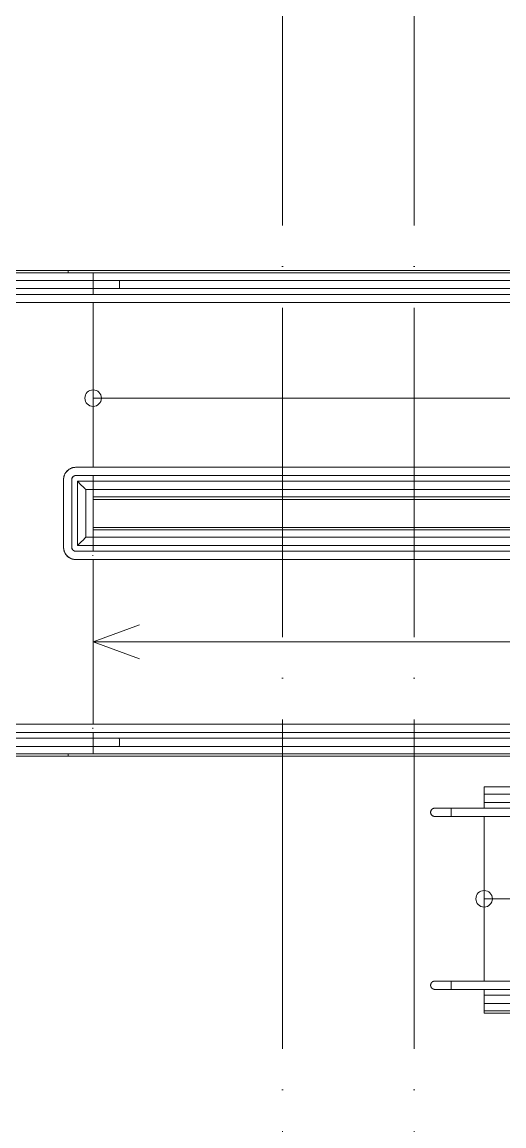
# Model space of a CAD drawing. Header units: millimetres. Extents: x -1073752 to 1436911, y -1379358 to 94781.
# Drawn here: x -1035449 to -1032522, y -927589 to -920886 of the extents above; entities that cross this region are included whole.
import ezdxf

# ---------------------------------------------------------------- set-up
doc = ezdxf.new("R2010")
doc.units = ezdxf.units.MM
doc.linetypes.add('ADSK_Линия сетки', pattern=[25, 20, -2.5, 0, -2.5])
for name, color, linetype, lineweight in [('Аннотация', 7, 'Continuous', 18), ('Ограждение', 252, 'Continuous', 9), ('Оси', 252, 'Continuous', 9), ('Пандусы', 7, 'Continuous', 18), ('Стены наружные', 7, 'Continuous', 18), ('Узлы', 7, 'Continuous', 18)]:
    doc.layers.add(name, color=color, linetype=linetype, lineweight=lineweight)
doc.layers.add('Линии', color=7, linetype='Continuous', lineweight=9, true_color=0x00a600)

# ---------------------------------------------------------------- blocks, each defined once
blk = doc.blocks.new('1 этаж')
at = {"layer": 'Аннотация', "color": 251, "lineweight": 20, "true_color": 0x636466}
for q in [(-42323.9, -27071.1), (-42323.9, -27276.3)]:
    blk.add_line((-42605.8, -27173.7), q, dxfattribs=at)
for centre in [(-42605.8, -25693.7), (-40230.8, -28733.7)]:
    blk.add_circle(centre, 50, dxfattribs=at)
at = {"layer": 'Линии', "color": 251, "lineweight": 18, "ltscale": 100, "true_color": 0x636466}
blk.add_line((-40655.8, -26093.7), (-40655.8, -26293.7), dxfattribs=at)
at = {"layer": 'Ограждение', "color": 251, "true_color": 0x636466}
for p, q in [((-42604.8, -24978.7), (-44420.8, -24978.7)), ((-42443.8, -24978.7), (-42604.8, -24978.7)), ((-36605.8, -24978.7), (-42443.8, -24978.7)), ((-44370.8, -25028.7), (-42604.8, -25028.7)), ((-42607.8, -25063.7), (-44260.8, -25063.7)), ((-44260.8, -25063.7), (-42607.8, -25063.7)), ((-42607.8, -25063.7), (-42603.8, -25063.7)), ((-42607.8, -25063.7), (-42604.8, -25063.7)), ((-42607.8, -25063.7), (-42603.8, -25063.7)), ((-42604.8, -25028.7), (-42443.8, -25028.7)), ((-42603.8, -25063.7), (-36607.8, -25063.7)), ((-42443.8, -25063.7), (-42601.8, -25063.7)), ((-42443.8, -25028.7), (-36605.8, -25028.7)), ((-36605.8, -25063.7), (-42443.8, -25063.7)), ((-44260.8, -25113.7), (-42607.8, -25113.7)), ((-44260.8, -25113.7), (-42607.8, -25113.7)), ((-42607.8, -25113.7), (-42603.8, -25113.7)), ((-42604.8, -25113.7), (-42607.8, -25113.7)), ((-42607.8, -25113.7), (-42603.8, -25113.7)), ((-42603.8, -25113.7), (-36607.8, -25113.7)), ((-42601.8, -25113.7), (-42443.8, -25113.7)), ((-42443.8, -25113.7), (-36605.8, -25113.7)), ((-42607.8, -26113.7), (-42710.8, -26113.7)), ((-42710.8, -26113.7), (-42607.8, -26113.7)), ((-42607.8, -26113.7), (-42604.8, -26113.7)), ((-42607.8, -26113.7), (-42603.8, -26113.7)), ((-42607.8, -26113.7), (-42603.8, -26113.7)), ((-42603.8, -26113.7), (-36607.8, -26113.7)), ((-36605.8, -26113.7), (-42601.8, -26113.7)), ((-42785.8, -26188.7), (-42785.8, -26598.7)), ((-42785.8, -26598.7), (-42785.8, -26188.7)), ((-42735.8, -26598.7), (-42735.8, -26188.7)), ((-42735.8, -26598.7), (-42735.8, -26188.7)), ((-42710.8, -26163.7), (-42607.8, -26163.7)), ((-42710.8, -26163.7), (-42607.8, -26163.7)), ((-42700.8, -26198.7), (-42700.8, -26588.7)), ((-42604.8, -26198.7), (-42700.8, -26198.7)), ((-42604.8, -26163.7), (-42607.8, -26163.7)), ((-42607.8, -26163.7), (-42603.8, -26163.7)), ((-42607.8, -26163.7), (-42603.8, -26163.7)), ((-36605.8, -26198.7), (-42604.8, -26198.7)), ((-42603.8, -26163.7), (-36607.8, -26163.7)), ((-42601.8, -26163.7), (-36605.8, -26163.7)), ((-42650.8, -26538.7), (-42650.8, -26248.7)), ((-42650.8, -26248.7), (-42604.8, -26248.7)), ((-42604.8, -26248.7), (-36605.8, -26248.7)), ((-42606.8, -26538.7), (-42650.8, -26538.7)), ((-36606.8, -26538.7), (-42606.8, -26538.7)), ((-42700.8, -26588.7), (-42606.8, -26588.7)), ((-42606.8, -26588.7), (-36606.8, -26588.7)), ((-42607.8, -26623.7), (-42710.8, -26623.7)), ((-42607.8, -26623.7), (-42710.8, -26623.7)), ((-42710.8, -26673.7), (-42607.8, -26673.7)), ((-42607.8, -26673.7), (-42710.8, -26673.7)), ((-42605.8, -26623.7), (-42607.8, -26623.7)), ((-42607.8, -26623.7), (-42605.8, -26623.7)), ((-42605.8, -26623.7), (-42607.8, -26623.7)), ((-42607.8, -26623.7), (-42603.8, -26623.7)), ((-42607.8, -26646.4), (-42607.8, -26651.1)), ((-42607.8, -26651.1), (-42607.8, -26646.4)), ((-42607.8, -26673.7), (-42605.8, -26673.7)), ((-42607.8, -26673.7), (-42603.8, -26673.7)), ((-36609.8, -26623.7), (-42605.8, -26623.7)), ((-42605.8, -26673.7), (-36609.8, -26673.7)), ((-36607.8, -26623.7), (-42603.8, -26623.7)), ((-36607.8, -26673.7), (-42603.8, -26673.7)), ((-42607.8, -27673.7), (-44260.8, -27673.7)), ((-42607.8, -27673.7), (-44260.8, -27673.7)), ((-42605.8, -27673.7), (-42607.8, -27673.7)), ((-42607.8, -27673.7), (-42603.8, -27673.7)), ((-42605.8, -27673.7), (-42607.8, -27673.7)), ((-42607.8, -27673.7), (-42605.8, -27673.7)), ((-42447.8, -27673.7), (-42605.8, -27673.7)), ((-36607.8, -27673.7), (-42603.8, -27673.7)), ((-36609.8, -27673.7), (-42447.8, -27673.7)), ((-44260.8, -27723.7), (-42607.8, -27723.7)), ((-42607.8, -27723.7), (-44260.8, -27723.7)), ((-42607.8, -27701.1), (-42607.8, -27696.4)), ((-42607.8, -27696.4), (-42607.8, -27701.1)), ((-42607.8, -27723.7), (-42603.8, -27723.7)), ((-42607.8, -27723.7), (-42605.8, -27723.7)), ((-42605.8, -27723.7), (-42447.8, -27723.7)), ((-36607.8, -27723.7), (-42603.8, -27723.7)), ((-42447.8, -27723.7), (-36609.8, -27723.7)), ((-44420.8, -27808.7), (-42606.8, -27808.7)), ((-42606.8, -27758.7), (-44370.8, -27758.7)), ((-42447.8, -27758.7), (-42606.8, -27758.7)), ((-42606.8, -27808.7), (-42447.8, -27808.7)), ((-36606.8, -27758.7), (-42447.8, -27758.7)), ((-42447.8, -27808.7), (-36606.8, -27808.7)), ((-36604.8, -28098.7), (-40230.8, -28098.7)), ((-40230.8, -28148.7), (-36604.8, -28148.7)), ((-40232.8, -28183.7), (-40430.8, -28183.7)), ((-40430.8, -28183.7), (-40430.8, -28233.7)), ((-40430.8, -28183.7), (-40232.8, -28183.7)), ((-40430.8, -28206.4), (-40430.8, -28211.1)), ((-40430.8, -28208.7), (-40430.8, -28206.4)), ((-40430.8, -28211.1), (-40430.8, -28208.7)), ((-40232.8, -28183.7), (-40228.8, -28183.7)), ((-40232.8, -28183.7), (-40229.8, -28183.7)), ((-40232.8, -28183.7), (-40228.8, -28183.7)), ((-40228.8, -28183.7), (-36607.8, -28183.7)), ((-36605.8, -28183.7), (-40226.8, -28183.7)), ((-40430.8, -28233.7), (-40232.8, -28233.7)), ((-40430.8, -28233.7), (-40232.8, -28233.7)), ((-40232.8, -28233.7), (-40228.8, -28233.7)), ((-40229.8, -28233.7), (-40232.8, -28233.7)), ((-40232.8, -28233.7), (-40228.8, -28233.7)), ((-40228.8, -28233.7), (-36607.8, -28233.7)), ((-40226.8, -28233.7), (-36605.8, -28233.7)), ((-40232.8, -29233.7), (-40430.8, -29233.7)), ((-40430.8, -29233.7), (-40430.8, -29283.7)), ((-40430.8, -29233.7), (-40232.8, -29233.7)), ((-40430.8, -29256.4), (-40430.8, -29261.1)), ((-40430.8, -29258.7), (-40430.8, -29256.4)), ((-40430.8, -29261.1), (-40430.8, -29258.7)), ((-40430.8, -29283.7), (-40232.8, -29283.7)), ((-40430.8, -29283.7), (-40232.8, -29283.7)), ((-40232.8, -29233.7), (-40229.8, -29233.7)), ((-40232.8, -29233.7), (-40228.8, -29233.7)), ((-40232.8, -29233.7), (-40228.8, -29233.7)), ((-40229.8, -29283.7), (-40232.8, -29283.7)), ((-40232.8, -29283.7), (-40228.8, -29283.7)), ((-40232.8, -29283.7), (-40228.8, -29283.7)), ((-40228.8, -29233.7), (-36607.8, -29233.7)), ((-40228.8, -29283.7), (-36607.8, -29283.7)), ((-36605.8, -29233.7), (-40226.8, -29233.7)), ((-40226.8, -29283.7), (-36605.8, -29283.7)), ((-36604.8, -29318.7), (-40230.8, -29318.7)), ((-40230.8, -29368.7), (-36604.8, -29368.7))]:
    blk.add_line(p, q, dxfattribs=at)
at = {"layer": 'Ограждение', "color": 251, "true_color": 0x636466, "flags": 128}
for points in [[(-42607.8, -25063.7), (-42604.8, -25063.7), (-42601.8, -25063.7)], [(-42601.8, -25113.7), (-42604.8, -25113.7), (-42607.8, -25113.7)], [(-42710.8, -26113.7), (-42713.8, -26113.8), (-42716.8, -26114), (-42719.8, -26114.3), (-42722.7, -26114.7), (-42725.7, -26115.2), (-42728.6, -26115.9), (-42731.5, -26116.7), (-42734.4, -26117.5), (-42737.2, -26118.5), (-42740, -26119.7), (-42742.7, -26120.9), (-42745.4, -26122.2), (-42748.1, -26123.6), (-42750.6, -26125.2), (-42753.1, -26126.8), (-42755.6, -26128.6), (-42758, -26130.4), (-42760.3, -26132.3), (-42762.5, -26134.4), (-42764.6, -26136.5), (-42766.6, -26138.7), (-42768.6, -26140.9), (-42770.5, -26143.3), (-42772.2, -26145.7), (-42773.9, -26148.2), (-42775.5, -26150.8), (-42776.9, -26153.4), (-42778.3, -26156.1), (-42779.6, -26158.8), (-42780.7, -26161.6), (-42781.7, -26164.4), (-42782.6, -26167.2), (-42783.5, -26170.1), (-42784.1, -26173), (-42784.7, -26176), (-42785.2, -26178.9), (-42785.5, -26181.9), (-42785.7, -26184.9), (-42785.8, -26187.9)], [(-42710.8, -26113.7), (-42713.8, -26113.8), (-42716.8, -26114), (-42719.8, -26114.3), (-42722.7, -26114.7), (-42725.7, -26115.2), (-42728.6, -26115.9), (-42731.5, -26116.7), (-42734.4, -26117.5), (-42737.2, -26118.5), (-42740, -26119.7), (-42742.7, -26120.9), (-42745.4, -26122.2), (-42748.1, -26123.6), (-42750.6, -26125.2), (-42753.1, -26126.8), (-42755.6, -26128.6), (-42758, -26130.4), (-42760.3, -26132.3), (-42762.5, -26134.4), (-42764.6, -26136.5), (-42766.6, -26138.7), (-42768.6, -26140.9), (-42770.5, -26143.3), (-42772.2, -26145.7), (-42773.9, -26148.2), (-42775.5, -26150.8), (-42776.9, -26153.4), (-42778.3, -26156.1), (-42779.6, -26158.8), (-42780.7, -26161.6), (-42781.7, -26164.4), (-42782.6, -26167.2), (-42783.5, -26170.1), (-42784.1, -26173), (-42784.7, -26176), (-42785.2, -26178.9), (-42785.5, -26181.9), (-42785.7, -26184.9), (-42785.8, -26187.9), (-42785.8, -26188.7)], [(-42607.8, -26113.7), (-42604.8, -26113.7), (-42601.8, -26113.7)], [(-42735.8, -26188.7), (-42735.8, -26187.7), (-42735.7, -26186.7), (-42735.6, -26185.7), (-42735.5, -26184.7), (-42735.3, -26183.8), (-42735.1, -26182.8), (-42734.8, -26181.8), (-42734.5, -26180.9), (-42734.2, -26179.9), (-42733.8, -26179), (-42733.4, -26178.1), (-42733, -26177.2), (-42732.5, -26176.3), (-42732, -26175.5), (-42731.4, -26174.6), (-42730.9, -26173.8), (-42730.2, -26173), (-42729.6, -26172.2), (-42728.9, -26171.5), (-42728.2, -26170.8), (-42727.5, -26170.1), (-42726.7, -26169.5), (-42725.9, -26168.8), (-42725.1, -26168.3), (-42724.3, -26167.7), (-42723.5, -26167.2), (-42722.6, -26166.7), (-42721.7, -26166.2), (-42720.8, -26165.8), (-42719.9, -26165.4), (-42718.9, -26165.1), (-42718, -26164.8), (-42717, -26164.5), (-42716, -26164.3), (-42715, -26164.1), (-42714.1, -26163.9), (-42713.1, -26163.8), (-42712.1, -26163.8), (-42711.1, -26163.7), (-42710.8, -26163.7)], [(-42700.8, -26198.7), (-42699.9, -26199.6), (-42697.4, -26202.1), (-42693.5, -26206.1), (-42688.3, -26211.2), (-42682.3, -26217.3), (-42675.8, -26223.7), (-42669.3, -26230.2), (-42663.3, -26236.2), (-42658.1, -26241.4), (-42654.1, -26245.4), (-42651.7, -26247.9), (-42650.8, -26248.7)], [(-42650.8, -26248.7), (-42651.7, -26247.9), (-42654.1, -26245.4), (-42658.1, -26241.4), (-42663.3, -26236.2), (-42669.3, -26230.2), (-42675.8, -26223.7), (-42682.3, -26217.3), (-42688.3, -26211.2), (-42693.5, -26206.1), (-42697.4, -26202.1), (-42699.9, -26199.6), (-42700.8, -26198.7)], [(-42601.8, -26163.7), (-42604.8, -26163.7), (-42607.8, -26163.7)], [(-42700.8, -26588.7), (-42699.9, -26587.9), (-42697.4, -26585.4), (-42693.5, -26581.4), (-42688.3, -26576.2), (-42682.3, -26570.2), (-42675.8, -26563.7), (-42669.3, -26557.3), (-42663.3, -26551.2), (-42658.1, -26546.1), (-42654.1, -26542.1), (-42651.7, -26539.6), (-42650.8, -26538.7)], [(-42650.8, -26538.7), (-42651.7, -26539.6), (-42654.1, -26542.1), (-42658.1, -26546.1), (-42663.3, -26551.2), (-42669.3, -26557.3), (-42675.8, -26563.7), (-42682.3, -26570.2), (-42688.3, -26576.2), (-42693.5, -26581.4), (-42697.4, -26585.4), (-42699.9, -26587.9), (-42700.8, -26588.7)], [(-42785.8, -26598.7), (-42785.7, -26601.7), (-42785.6, -26604.7), (-42785.3, -26607.7), (-42784.8, -26610.7), (-42784.3, -26613.6), (-42783.6, -26616.6), (-42782.9, -26619.5), (-42782, -26622.3), (-42781, -26625.2), (-42779.9, -26627.9), (-42778.7, -26630.7), (-42777.3, -26633.4), (-42775.9, -26636), (-42774.3, -26638.6), (-42772.7, -26641.1), (-42771, -26643.5), (-42769.1, -26645.9), (-42767.2, -26648.2), (-42765.2, -26650.4), (-42763.1, -26652.5), (-42760.9, -26654.6), (-42758.6, -26656.5), (-42756.2, -26658.4), (-42753.8, -26660.2), (-42751.3, -26661.8), (-42748.8, -26663.4), (-42746.1, -26664.9), (-42743.5, -26666.2), (-42740.7, -26667.5), (-42738, -26668.6), (-42735.2, -26669.7), (-42732.3, -26670.6), (-42729.4, -26671.4), (-42726.5, -26672.1), (-42723.5, -26672.6), (-42720.6, -26673.1), (-42717.6, -26673.4), (-42714.6, -26673.6), (-42711.6, -26673.7)], [(-42785.8, -26598.7), (-42785.7, -26601.7), (-42785.6, -26604.7), (-42785.3, -26607.7), (-42784.8, -26610.7), (-42784.3, -26613.6), (-42783.6, -26616.6), (-42782.9, -26619.5), (-42782, -26622.3), (-42781, -26625.2), (-42779.9, -26627.9), (-42778.7, -26630.7), (-42777.3, -26633.4), (-42775.9, -26636), (-42774.3, -26638.6), (-42772.7, -26641.1), (-42771, -26643.5), (-42769.1, -26645.9), (-42767.2, -26648.2), (-42765.2, -26650.4), (-42763.1, -26652.5), (-42760.9, -26654.6), (-42758.6, -26656.5), (-42756.2, -26658.4), (-42753.8, -26660.2), (-42751.3, -26661.8), (-42748.8, -26663.4), (-42746.1, -26664.9), (-42743.5, -26666.2), (-42740.7, -26667.5), (-42738, -26668.6), (-42735.2, -26669.7), (-42732.3, -26670.6), (-42729.4, -26671.4), (-42726.5, -26672.1), (-42723.5, -26672.6), (-42720.6, -26673.1), (-42717.6, -26673.4), (-42714.6, -26673.6), (-42711.6, -26673.7), (-42710.8, -26673.7)], [(-42710.8, -26623.7), (-42711.8, -26623.7), (-42712.8, -26623.7), (-42713.8, -26623.6), (-42714.8, -26623.4), (-42715.8, -26623.2), (-42716.7, -26623), (-42717.7, -26622.8), (-42718.7, -26622.5), (-42719.6, -26622.1), (-42720.5, -26621.8), (-42721.4, -26621.3), (-42722.3, -26620.9), (-42723.2, -26620.4), (-42724.1, -26619.9), (-42724.9, -26619.4), (-42725.7, -26618.8), (-42726.5, -26618.2), (-42727.3, -26617.5), (-42728, -26616.9), (-42728.7, -26616.1), (-42729.4, -26615.4), (-42730.1, -26614.7), (-42730.7, -26613.9), (-42731.3, -26613.1), (-42731.8, -26612.2), (-42732.4, -26611.4), (-42732.8, -26610.5), (-42733.3, -26609.6), (-42733.7, -26608.7), (-42734.1, -26607.8), (-42734.4, -26606.9), (-42734.7, -26605.9), (-42735, -26604.9), (-42735.2, -26604), (-42735.4, -26603), (-42735.6, -26602), (-42735.7, -26601), (-42735.8, -26600), (-42735.8, -26599), (-42735.8, -26598.7)], [(-42605.8, -26623.7), (-42606.8, -26623.7), (-42607.8, -26623.7)], [(-42605.8, -26623.7), (-42606.8, -26623.7), (-42607.8, -26623.7)], [(-42607.8, -26673.7), (-42606.8, -26673.7), (-42605.8, -26673.7)], [(-42607.8, -26673.7), (-42606.8, -26673.7), (-42605.8, -26673.7)], [(-42605.8, -27673.7), (-42606.8, -27673.7), (-42607.8, -27673.7)], [(-42605.8, -27673.7), (-42606.8, -27673.7), (-42607.8, -27673.7)], [(-42607.8, -27723.7), (-42606.8, -27723.7), (-42605.8, -27723.7)], [(-42607.8, -27723.7), (-42606.8, -27723.7), (-42605.8, -27723.7)], [(-40230.8, -28148.7), (-40230.8, -28147.9), (-40230.8, -28145.4), (-40230.8, -28141.4), (-40230.8, -28136.2), (-40230.8, -28130.2), (-40230.8, -28123.7), (-40230.8, -28117.3), (-40230.8, -28111.2), (-40230.8, -28106.1), (-40230.8, -28102.1), (-40230.8, -28099.6), (-40230.8, -28098.7)], [(-40555.8, -28208.7), (-40555.8, -28207.7), (-40555.7, -28206.7), (-40555.6, -28205.7), (-40555.5, -28204.7), (-40555.3, -28203.8), (-40555.1, -28202.8), (-40554.8, -28201.8), (-40554.5, -28200.9), (-40554.2, -28199.9), (-40553.8, -28199), (-40553.4, -28198.1), (-40553, -28197.2), (-40552.5, -28196.3), (-40552, -28195.5), (-40551.4, -28194.6), (-40550.9, -28193.8), (-40550.2, -28193), (-40549.6, -28192.2), (-40548.9, -28191.5), (-40548.2, -28190.8), (-40547.5, -28190.1), (-40546.7, -28189.5), (-40545.9, -28188.8), (-40545.1, -28188.3), (-40544.3, -28187.7), (-40543.5, -28187.2), (-40542.6, -28186.7), (-40541.7, -28186.2), (-40540.8, -28185.8), (-40539.9, -28185.4), (-40538.9, -28185.1), (-40538, -28184.8), (-40537, -28184.5), (-40536, -28184.3), (-40535, -28184.1), (-40534.1, -28183.9), (-40533.1, -28183.8), (-40532.1, -28183.8), (-40531.1, -28183.7), (-40530.8, -28183.7)], [(-40530.8, -28233.7), (-40531.8, -28233.7), (-40532.8, -28233.7), (-40533.8, -28233.6), (-40534.8, -28233.4), (-40535.8, -28233.2), (-40536.7, -28233), (-40537.7, -28232.8), (-40538.7, -28232.5), (-40539.6, -28232.1), (-40540.5, -28231.8), (-40541.4, -28231.3), (-40542.3, -28230.9), (-40543.2, -28230.4), (-40544.1, -28229.9), (-40544.9, -28229.4), (-40545.7, -28228.8), (-40546.5, -28228.2), (-40547.3, -28227.5), (-40548, -28226.9), (-40548.7, -28226.1), (-40549.4, -28225.4), (-40550.1, -28224.7), (-40550.7, -28223.9), (-40551.3, -28223.1), (-40551.8, -28222.2), (-40552.4, -28221.4), (-40552.8, -28220.5), (-40553.3, -28219.6), (-40553.7, -28218.7), (-40554.1, -28217.8), (-40554.4, -28216.9), (-40554.7, -28215.9), (-40555, -28214.9), (-40555.2, -28214), (-40555.4, -28213), (-40555.6, -28212), (-40555.7, -28211), (-40555.8, -28210), (-40555.8, -28209), (-40555.8, -28208.7)], [(-40430.8, -28183.7), (-40434.8, -28183.7), (-40438.8, -28183.7), (-40442.8, -28183.7), (-40446.7, -28183.7), (-40450.7, -28183.7), (-40454.6, -28183.7), (-40458.4, -28183.7), (-40462.3, -28183.7), (-40466, -28183.7), (-40469.7, -28183.7), (-40473.4, -28183.7), (-40477, -28183.7), (-40480.5, -28183.7), (-40483.9, -28183.7), (-40487.3, -28183.7), (-40490.5, -28183.7), (-40493.7, -28183.7), (-40496.7, -28183.7), (-40499.7, -28183.7), (-40502.5, -28183.7), (-40505.3, -28183.7), (-40507.9, -28183.7), (-40510.4, -28183.7), (-40512.7, -28183.7), (-40514.9, -28183.7), (-40517, -28183.7), (-40519, -28183.7), (-40520.8, -28183.7), (-40522.5, -28183.7), (-40524, -28183.7), (-40525.4, -28183.7), (-40526.6, -28183.7), (-40527.7, -28183.7), (-40528.6, -28183.7), (-40529.3, -28183.7), (-40529.9, -28183.7), (-40530.4, -28183.7), (-40530.7, -28183.7), (-40530.8, -28183.7), (-40530.8, -28183.7)], [(-40530.8, -28183.7), (-40530.7, -28183.7), (-40530.5, -28183.7), (-40530.1, -28183.7), (-40529.5, -28183.7), (-40528.8, -28183.7), (-40527.9, -28183.7), (-40526.9, -28183.7), (-40525.7, -28183.7), (-40524.4, -28183.7), (-40522.9, -28183.7), (-40521.3, -28183.7), (-40519.5, -28183.7), (-40517.6, -28183.7), (-40515.5, -28183.7), (-40513.3, -28183.7), (-40511, -28183.7), (-40508.6, -28183.7), (-40506, -28183.7), (-40503.3, -28183.7), (-40500.5, -28183.7), (-40497.5, -28183.7), (-40494.5, -28183.7), (-40491.4, -28183.7), (-40488.2, -28183.7), (-40484.8, -28183.7), (-40481.4, -28183.7), (-40477.9, -28183.7), (-40474.4, -28183.7), (-40470.7, -28183.7), (-40467, -28183.7), (-40463.3, -28183.7), (-40459.5, -28183.7), (-40455.6, -28183.7), (-40451.7, -28183.7), (-40447.8, -28183.7), (-40443.8, -28183.7), (-40439.9, -28183.7), (-40435.9, -28183.7), (-40431.9, -28183.7), (-40430.8, -28183.7)], [(-40232.8, -28183.7), (-40229.8, -28183.7), (-40226.8, -28183.7)], [(-40430.8, -28233.7), (-40434.8, -28233.7), (-40438.8, -28233.7), (-40442.8, -28233.7), (-40446.7, -28233.7), (-40450.7, -28233.7), (-40454.6, -28233.7), (-40458.4, -28233.7), (-40462.3, -28233.7), (-40466, -28233.7), (-40469.7, -28233.7), (-40473.4, -28233.7), (-40477, -28233.7), (-40480.5, -28233.7), (-40483.9, -28233.7), (-40487.3, -28233.7), (-40490.5, -28233.7), (-40493.7, -28233.7), (-40496.7, -28233.7), (-40499.7, -28233.7), (-40502.5, -28233.7), (-40505.3, -28233.7), (-40507.9, -28233.7), (-40510.4, -28233.7), (-40512.7, -28233.7), (-40514.9, -28233.7), (-40517, -28233.7), (-40519, -28233.7), (-40520.8, -28233.7), (-40522.5, -28233.7), (-40524, -28233.7), (-40525.4, -28233.7), (-40526.6, -28233.7), (-40527.7, -28233.7), (-40528.6, -28233.7), (-40529.3, -28233.7), (-40529.9, -28233.7), (-40530.4, -28233.7), (-40530.7, -28233.7), (-40530.8, -28233.7), (-40530.8, -28233.7)], [(-40530.8, -28233.7), (-40530.7, -28233.7), (-40530.5, -28233.7), (-40530.1, -28233.7), (-40529.5, -28233.7), (-40528.8, -28233.7), (-40527.9, -28233.7), (-40526.9, -28233.7), (-40525.7, -28233.7), (-40524.4, -28233.7), (-40522.9, -28233.7), (-40521.3, -28233.7), (-40519.5, -28233.7), (-40517.6, -28233.7), (-40515.5, -28233.7), (-40513.3, -28233.7), (-40511, -28233.7), (-40508.6, -28233.7), (-40506, -28233.7), (-40503.3, -28233.7), (-40500.5, -28233.7), (-40497.5, -28233.7), (-40494.5, -28233.7), (-40491.4, -28233.7), (-40488.2, -28233.7), (-40484.8, -28233.7), (-40481.4, -28233.7), (-40477.9, -28233.7), (-40474.4, -28233.7), (-40470.7, -28233.7), (-40467, -28233.7), (-40463.3, -28233.7), (-40459.5, -28233.7), (-40455.6, -28233.7), (-40451.7, -28233.7), (-40447.8, -28233.7), (-40443.8, -28233.7), (-40439.9, -28233.7), (-40435.9, -28233.7), (-40431.9, -28233.7), (-40430.8, -28233.7)], [(-40226.8, -28233.7), (-40229.8, -28233.7), (-40232.8, -28233.7)], [(-40555.8, -29258.7), (-40555.8, -29257.7), (-40555.7, -29256.7), (-40555.6, -29255.7), (-40555.5, -29254.7), (-40555.3, -29253.8), (-40555.1, -29252.8), (-40554.8, -29251.8), (-40554.5, -29250.9), (-40554.2, -29249.9), (-40553.8, -29249), (-40553.4, -29248.1), (-40553, -29247.2), (-40552.5, -29246.3), (-40552, -29245.5), (-40551.4, -29244.6), (-40550.9, -29243.8), (-40550.2, -29243), (-40549.6, -29242.2), (-40548.9, -29241.5), (-40548.2, -29240.8), (-40547.5, -29240.1), (-40546.7, -29239.5), (-40545.9, -29238.8), (-40545.1, -29238.3), (-40544.3, -29237.7), (-40543.5, -29237.2), (-40542.6, -29236.7), (-40541.7, -29236.2), (-40540.8, -29235.8), (-40539.9, -29235.4), (-40538.9, -29235.1), (-40538, -29234.8), (-40537, -29234.5), (-40536, -29234.3), (-40535, -29234.1), (-40534.1, -29233.9), (-40533.1, -29233.8), (-40532.1, -29233.8), (-40531.1, -29233.7), (-40530.8, -29233.7)], [(-40530.8, -29283.7), (-40531.8, -29283.7), (-40532.8, -29283.7), (-40533.8, -29283.6), (-40534.8, -29283.4), (-40535.8, -29283.2), (-40536.7, -29283), (-40537.7, -29282.8), (-40538.7, -29282.5), (-40539.6, -29282.1), (-40540.5, -29281.8), (-40541.4, -29281.3), (-40542.3, -29280.9), (-40543.2, -29280.4), (-40544.1, -29279.9), (-40544.9, -29279.4), (-40545.7, -29278.8), (-40546.5, -29278.2), (-40547.3, -29277.5), (-40548, -29276.9), (-40548.7, -29276.1), (-40549.4, -29275.4), (-40550.1, -29274.7), (-40550.7, -29273.9), (-40551.3, -29273.1), (-40551.8, -29272.2), (-40552.4, -29271.4), (-40552.8, -29270.5), (-40553.3, -29269.6), (-40553.7, -29268.7), (-40554.1, -29267.8), (-40554.4, -29266.9), (-40554.7, -29265.9), (-40555, -29264.9), (-40555.2, -29264), (-40555.4, -29263), (-40555.6, -29262), (-40555.7, -29261), (-40555.8, -29260), (-40555.8, -29259), (-40555.8, -29258.7)], [(-40430.8, -29233.7), (-40434.8, -29233.7), (-40438.8, -29233.7), (-40442.8, -29233.7), (-40446.7, -29233.7), (-40450.7, -29233.7), (-40454.6, -29233.7), (-40458.4, -29233.7), (-40462.3, -29233.7), (-40466, -29233.7), (-40469.7, -29233.7), (-40473.4, -29233.7), (-40477, -29233.7), (-40480.5, -29233.7), (-40483.9, -29233.7), (-40487.3, -29233.7), (-40490.5, -29233.7), (-40493.7, -29233.7), (-40496.7, -29233.7), (-40499.7, -29233.7), (-40502.5, -29233.7), (-40505.3, -29233.7), (-40507.9, -29233.7), (-40510.4, -29233.7), (-40512.7, -29233.7), (-40514.9, -29233.7), (-40517, -29233.7), (-40519, -29233.7), (-40520.8, -29233.7), (-40522.5, -29233.7), (-40524, -29233.7), (-40525.4, -29233.7), (-40526.6, -29233.7), (-40527.7, -29233.7), (-40528.6, -29233.7), (-40529.3, -29233.7), (-40529.9, -29233.7), (-40530.4, -29233.7), (-40530.7, -29233.7), (-40530.8, -29233.7), (-40530.8, -29233.7)], [(-40530.8, -29233.7), (-40530.7, -29233.7), (-40530.5, -29233.7), (-40530.1, -29233.7), (-40529.5, -29233.7), (-40528.8, -29233.7), (-40527.9, -29233.7), (-40526.9, -29233.7), (-40525.7, -29233.7), (-40524.4, -29233.7), (-40522.9, -29233.7), (-40521.3, -29233.7), (-40519.5, -29233.7), (-40517.6, -29233.7), (-40515.5, -29233.7), (-40513.3, -29233.7), (-40511, -29233.7), (-40508.6, -29233.7), (-40506, -29233.7), (-40503.3, -29233.7), (-40500.5, -29233.7), (-40497.5, -29233.7), (-40494.5, -29233.7), (-40491.4, -29233.7), (-40488.2, -29233.7), (-40484.8, -29233.7), (-40481.4, -29233.7), (-40477.9, -29233.7), (-40474.4, -29233.7), (-40470.7, -29233.7), (-40467, -29233.7), (-40463.3, -29233.7), (-40459.5, -29233.7), (-40455.6, -29233.7), (-40451.7, -29233.7), (-40447.8, -29233.7), (-40443.8, -29233.7), (-40439.9, -29233.7), (-40435.9, -29233.7), (-40431.9, -29233.7), (-40430.8, -29233.7)], [(-40430.8, -29283.7), (-40434.8, -29283.7), (-40438.8, -29283.7), (-40442.8, -29283.7), (-40446.7, -29283.7), (-40450.7, -29283.7), (-40454.6, -29283.7), (-40458.4, -29283.7), (-40462.3, -29283.7), (-40466, -29283.7), (-40469.7, -29283.7), (-40473.4, -29283.7), (-40477, -29283.7), (-40480.5, -29283.7), (-40483.9, -29283.7), (-40487.3, -29283.7), (-40490.5, -29283.7), (-40493.7, -29283.7), (-40496.7, -29283.7), (-40499.7, -29283.7), (-40502.5, -29283.7), (-40505.3, -29283.7), (-40507.9, -29283.7), (-40510.4, -29283.7), (-40512.7, -29283.7), (-40514.9, -29283.7), (-40517, -29283.7), (-40519, -29283.7), (-40520.8, -29283.7), (-40522.5, -29283.7), (-40524, -29283.7), (-40525.4, -29283.7), (-40526.6, -29283.7), (-40527.7, -29283.7), (-40528.6, -29283.7), (-40529.3, -29283.7), (-40529.9, -29283.7), (-40530.4, -29283.7), (-40530.7, -29283.7), (-40530.8, -29283.7), (-40530.8, -29283.7)], [(-40530.8, -29283.7), (-40530.7, -29283.7), (-40530.5, -29283.7), (-40530.1, -29283.7), (-40529.5, -29283.7), (-40528.8, -29283.7), (-40527.9, -29283.7), (-40526.9, -29283.7), (-40525.7, -29283.7), (-40524.4, -29283.7), (-40522.9, -29283.7), (-40521.3, -29283.7), (-40519.5, -29283.7), (-40517.6, -29283.7), (-40515.5, -29283.7), (-40513.3, -29283.7), (-40511, -29283.7), (-40508.6, -29283.7), (-40506, -29283.7), (-40503.3, -29283.7), (-40500.5, -29283.7), (-40497.5, -29283.7), (-40494.5, -29283.7), (-40491.4, -29283.7), (-40488.2, -29283.7), (-40484.8, -29283.7), (-40481.4, -29283.7), (-40477.9, -29283.7), (-40474.4, -29283.7), (-40470.7, -29283.7), (-40467, -29283.7), (-40463.3, -29283.7), (-40459.5, -29283.7), (-40455.6, -29283.7), (-40451.7, -29283.7), (-40447.8, -29283.7), (-40443.8, -29283.7), (-40439.9, -29283.7), (-40435.9, -29283.7), (-40431.9, -29283.7), (-40430.8, -29283.7)], [(-40232.8, -29233.7), (-40229.8, -29233.7), (-40226.8, -29233.7)], [(-40226.8, -29283.7), (-40229.8, -29283.7), (-40232.8, -29283.7)], [(-40230.8, -29368.7), (-40230.8, -29367.9), (-40230.8, -29365.4), (-40230.8, -29361.4), (-40230.8, -29356.2), (-40230.8, -29350.2), (-40230.8, -29343.7), (-40230.8, -29337.3), (-40230.8, -29331.2), (-40230.8, -29326.1), (-40230.8, -29322.1), (-40230.8, -29319.6), (-40230.8, -29318.7)]]:
    blk.add_lwpolyline(points, dxfattribs=at)
at = {"layer": 'Ограждение', "color": 251, "true_color": 0x636466}
for centre, radius, start, end in [((-42710.8, -26188.7), 75, 90, 180), ((-42710.8, -26188.7), 25, 90, 180), ((-42710.8, -26188.7), 25, 140.48465, 180), ((-42710.8, -26188.7), 25, 90, 129.76486), ((-42710.8, -26598.7), 75, 180, 270), ((-42710.8, -26598.7), 25, 180, 219.51535), ((-42710.8, -26598.7), 25, 180, 270), ((-42710.8, -26598.7), 25, 230.23514, 270)]:
    blk.add_arc(centre, radius, start, end, dxfattribs=at)
for centre, start_param, end_param in [((-42443.8, -25003.7), 0, 3.141593), ((-42443.8, -25003.7), 0, 3.141593), ((-42447.8, -27783.7), 3.141593, 6.283185), ((-42447.8, -27783.7), 3.141593, 6.283185)]:
    blk.add_ellipse(centre, major_axis=(0, 25), ratio=0.079745, start_param=start_param, end_param=end_param, dxfattribs=at)
for points in [[(-42604.8, -25028.7), (-42604.9, -25028.7), (-42605.1, -25028.2), (-42605.3, -25025.6), (-42605.5, -25021.6), (-42605.7, -25014.6), (-42605.8, -25003.7), (-42605.7, -24990.6), (-42605.3, -24981.1), (-42605, -24978.7), (-42604.8, -24978.7)], [(-42604.8, -26248.7), (-42604.9, -26248.7), (-42605.1, -26248.2), (-42605.3, -26245.6), (-42605.5, -26241.6), (-42605.7, -26234.6), (-42605.8, -26223.7), (-42605.7, -26210.6), (-42605.3, -26201.1), (-42605, -26198.7), (-42604.8, -26198.7)], [(-42606.8, -26538.7), (-42606.7, -26538.7), (-42606.5, -26539.3), (-42606.3, -26541.8), (-42606.1, -26545.9), (-42605.9, -26552.8), (-42605.8, -26563.7), (-42605.9, -26576.8), (-42606.3, -26586.4), (-42606.6, -26588.7), (-42606.8, -26588.7)], [(-42606.8, -27758.7), (-42606.7, -27758.7), (-42606.5, -27759.3), (-42606.3, -27761.8), (-42606.1, -27765.9), (-42605.9, -27772.8), (-42605.8, -27783.7), (-42605.9, -27796.8), (-42606.3, -27806.4), (-42606.6, -27808.7), (-42606.8, -27808.7)]]:
    blk.add_open_spline(points, degree=3, knots=[0, 0, 0, 0, 0.083333, 0.166667, 0.25, 0.333333, 0.5, 0.666667, 0.833333, 1, 1, 1, 1], dxfattribs=at)
at = {"layer": 'Оси', "color": 251, "linetype": 'ADSK_Линия сетки', "ltscale": 100, "true_color": 0x636466}
for p, q in [((-41455.8, -2643.7), (-41455.8, -33769.9)), ((-40655.8, -2643.7), (-40655.8, -33769.9))]:
    blk.add_line(p, q, dxfattribs=at)
at = {"layer": 'Пандусы', "color": 251, "true_color": 0x636466}
for p, q in [((-44465.8, -24933.7), (-42605.8, -24933.7)), ((-42605.8, -24978.7), (-42605.8, -24933.7)), ((-42605.8, -24933.7), (-36605.8, -24933.7)), ((-42605.8, -25064.6), (-42605.8, -25028.7)), ((-42605.8, -26114.6), (-42605.8, -25112.9)), ((-42605.8, -26198.7), (-42605.8, -26162.9)), ((-42605.8, -26293.7), (-42605.8, -26248.7)), ((-42605.8, -26293.7), (-36605.8, -26293.7)), ((-42605.8, -26493.7), (-42605.8, -26293.7)), ((-42605.8, -26493.7), (-42605.8, -26538.7)), ((-36605.8, -26493.7), (-42605.8, -26493.7)), ((-42605.8, -26588.7), (-42605.8, -26624.6)), ((-42605.8, -26672.9), (-42605.8, -27674.6)), ((-42605.8, -27722.9), (-42605.8, -27758.7)), ((-42605.8, -27808.7), (-42605.8, -27853.7)), ((-42605.8, -27853.7), (-44465.8, -27853.7)), ((-36605.8, -27853.7), (-42605.8, -27853.7)), ((-40230.8, -28098.7), (-40230.8, -28053.7)), ((-40230.8, -28053.7), (-36605.8, -28053.7)), ((-40230.8, -28184.6), (-40230.8, -28148.7)), ((-40230.8, -29234.6), (-40230.8, -28232.9)), ((-40230.8, -29318.7), (-40230.8, -29282.9)), ((-40230.8, -29413.7), (-40230.8, -29368.7)), ((-40230.8, -29413.7), (-36605.8, -29413.7))]:
    blk.add_line(p, q, dxfattribs=at)
at = {"layer": 'Стены наружные', "color": 251, "true_color": 0x636466}
for p, q in [((-44480.8, -24918.7), (-36605.8, -24918.7)), ((-42758.3, -24933.7), (-42758.3, -24918.7)), ((-36605.8, -24933.7), (-42563.2, -24933.7)), ((-34705.8, -26308.7), (-42605.8, -26308.7)), ((-42380.4, -26293.7), (-36605.8, -26293.7)), ((-42605.8, -26478.7), (-34705.8, -26478.7)), ((-36429.8, -26493.7), (-42605.8, -26493.7)), ((-36605.8, -27868.7), (-44480.8, -27868.7)), ((-42758.3, -27868.7), (-42758.3, -27853.7)), ((-42605.8, -27853.7), (-36993.3, -27853.7)), ((-40230.8, -29428.7), (-40230.8, -29413.7)), ((-34745.8, -29428.7), (-40230.8, -29428.7))]:
    blk.add_line(p, q, dxfattribs=at)
at = {"layer": 'Узлы', "color": 251, "true_color": 0x636466}
for p, q in [((-42605.8, -25693.7), (-36605.8, -25693.7)), ((-36605.8, -27173.7), (-42605.8, -27173.7)), ((-40230.8, -28733.7), (-36605.8, -28733.7))]:
    blk.add_line(p, q, dxfattribs=at)

msp = doc.modelspace()

# ---------------------------------------------------------------- block references
msp.add_blockref('1 этаж', (-992411.4, -897475.7))

doc.saveas('drawing.dxf')
